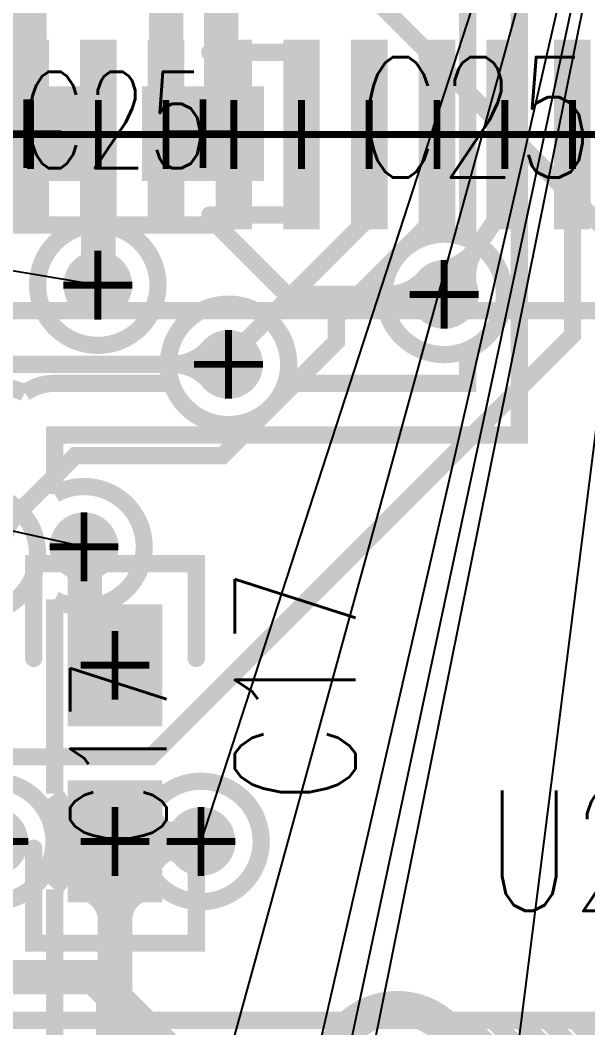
# Model space of a CAD drawing. Extents: x -4539 to 5978, y -4736 to 3041.
# Drawn here: x 2217.4 to 2382.4, y 840.3 to 1133 of the extents above; entities that cross this region are included whole.
import ezdxf
from ezdxf.enums import TextEntityAlignment as Align

# ---------------------------------------------------------------- set-up
doc = ezdxf.new("R2010")
doc.units = 0
for name, pattern in [('SIG_173', [2, 1, 1]), ('SIG_18', [2, 1, 1]), ('SIG_192', [2, 1, 1]), ('SIG_195', [2, 1, 1]), ('SIG_196', [2, 1, 1]), ('SIG_24', [2, 1, 1]), ('SIG_25', [2, 1, 1]), ('SIG_26', [2, 1, 1]), ('SIG_27', [2, 1, 1])]:
    doc.linetypes.add(name, pattern=pattern)
doc.layers.get('0').update_dxf_attribs({"color": 254, "linetype": 'CONTINUOUS'})
for name, color, linetype in [('DRIL_NPLTE_THRU_01', 16, 'CONTINUOUS'), ('DRIL_NPLTE_THRU_02', 2, 'CONTINUOUS'), ('DRIL_NPLTE_THRU_03', 34, 'CONTINUOUS'), ('DRIL_NPLTE_THRU_04', 96, 'CONTINUOUS'), ('DRIL_NPLTE_THRU_05', 6, 'CONTINUOUS'), ('DRIL_NPLTE_THRU_06', 176, 'CONTINUOUS'), ('DRIL_PLTE_THRU_01', 16, 'CONTINUOUS'), ('DRIL_PLTE_THRU_02', 2, 'CONTINUOUS'), ('DRIL_PLTE_THRU_03', 34, 'CONTINUOUS'), ('DRIL_PLTE_THRU_04', 96, 'CONTINUOUS'), ('DRIL_PLTE_THRU_05', 6, 'CONTINUOUS'), ('DRIL_PLTE_THRU_06', 176, 'CONTINUOUS'), ('DRIL_SYMBOL', 254, 'CONTINUOUS'), ('LINK_00', 254, 'CONTINUOUS'), ('PADS_BOT', 5, 'CONTINUOUS'), ('PADS_INNER', 1, 'CONTINUOUS'), ('PADS_TOP', 1, 'CONTINUOUS'), ('PART_BOT_2DLINE_00', 4, 'CONTINUOUS'), ('PART_NAME_01', 6, 'CONTINUOUS'), ('PART_NAME_27', 3, 'CONTINUOUS'), ('PART_TOP_2DLINE_00', 6, 'CONTINUOUS'), ('PART_TOP_2DLINE_01', 6, 'CONTINUOUS'), ('POUR_OUTLINE_05', 216, 'CONTINUOUS'), ('POUR_VIATHERM_02', 56, 'CONTINUOUS'), ('POUR_VIATHERM_05', 216, 'CONTINUOUS'), ('POUR_VOID_02', 56, 'CONTINUOUS'), ('POUR_VOID_05', 216, 'CONTINUOUS'), ('TEAR_01', 1, 'CONTINUOUS'), ('TEAR_03', 43, 'CONTINUOUS'), ('TEAR_06', 5, 'CONTINUOUS'), ('TRACE_01', 1, 'CONTINUOUS'), ('TRACE_03', 43, 'CONTINUOUS'), ('TRACE_06', 5, 'CONTINUOUS'), ('VIAPTS', 1, 'CONTINUOUS')]:
    doc.layers.add(name, color=color, linetype=linetype)
doc.styles.add('W4', font='simplex', dxfattribs={"width": 0.75})
doc.styles.add('W5', font='simplex', dxfattribs={"width": 0.75})

# ---------------------------------------------------------------- blocks, each defined once
blk = doc.blocks.new('POUR_VOID_448')
at = {"layer": 'POUR_VOID_02', "const_width": 5}
blk.add_lwpolyline([(-3977.5, -5444, 1), (-3942.5, -5444, 1)], format="xyb", close=True, dxfattribs=at)
blk = doc.blocks.new('POUR_VOID_447')
at = {"layer": 'POUR_VOID_02', "const_width": 5}
blk.add_lwpolyline([(-4012.5, -5522, 1), (-3977.5, -5522, 1)], format="xyb", close=True, dxfattribs=at)
blk = doc.blocks.new('POUR_VOID_446')
at = {"layer": 'POUR_VOID_02', "const_width": 5}
blk.add_lwpolyline([(-4007.72, -5605.59, 1), (-3972.72, -5605.59, 1)], format="xyb", close=True, dxfattribs=at)
blk = doc.blocks.new('POUR_VOID_444')
at = {"layer": 'POUR_VOID_02', "const_width": 5}
blk.add_lwpolyline([(-3939.5, -5467, 1), (-3904.5, -5467, 1)], format="xyb", close=True, dxfattribs=at)
blk = doc.blocks.new('POUR_VOID_443')
at = {"layer": 'POUR_VOID_02', "const_width": 5}
blk.add_lwpolyline([(-3947.5, -5605.59, 1), (-3912.5, -5605.59, 1)], format="xyb", close=True, dxfattribs=at)
blk = doc.blocks.new('POUR_VOID_434')
at = {"layer": 'POUR_VOID_02', "const_width": 5}
blk.add_lwpolyline([(-3876.82, -5446.68, 1), (-3841.82, -5446.68, 1)], format="xyb", close=True, dxfattribs=at)
blk = doc.blocks.new('POUR_VOID_433')
at = {"layer": 'POUR_VOID_02', "const_width": 5}
blk.add_lwpolyline([(-3890.5, -5674, 1), (-3855.5, -5674, 1)], format="xyb", close=True, dxfattribs=at)
blk = doc.blocks.new('POUR_OUTLINE_418')
for name in ['POUR_VOID_448', 'POUR_VOID_434', 'POUR_VOID_444', 'POUR_VOID_447', 'POUR_VOID_446', 'POUR_VOID_443', 'POUR_VOID_433']:
    blk.add_blockref(name, (0, 0))
blk = doc.blocks.new('POUR_VIATHERM_848')
at = {"layer": 'POUR_VIATHERM_02'}
for points in [[(-3964, -5510), (-3964, -5510)], [(-3974, -5520), (-3974, -5520)], [(-3954, -5520), (-3954, -5520)], [(-3964, -5530), (-3964, -5530)]]:
    blk.add_lwpolyline(points, dxfattribs=at)
blk = doc.blocks.new('POUR_HEADER_0')
for name in ['POUR_OUTLINE_418', 'POUR_VIATHERM_848']:
    blk.add_blockref(name, (6185, 6485))
blk = doc.blocks.new('POUR_VOID_159')
at = {"layer": 'POUR_VOID_05', "const_width": 5}
blk.add_lwpolyline([(-3895.5, -5674, 1), (-3850.5, -5674, 1)], format="xyb", close=True, dxfattribs=at)
blk = doc.blocks.new('POUR_OUTLINE_151')
at = {"layer": 'POUR_OUTLINE_05', "const_width": 5}
blk.add_lwpolyline([(-3692.5, -6127.5), (-3692.5, -4987.5), (-3837.5, -4987.5), (-3837.5, -5092.49, -11.348875), (-3837.5, -5117.51), (-3837.5, -5487.5), (-3972.5, -5487.5), (-3972.5, -5504.7, -1.69966), (-3972.5, -5535.3), (-3972.5, -5591.73, -0.344729), (-3972.5, -5619.46), (-3972.5, -5765.7, -0.325634), (-3972.5, -5786.3), (-3972.5, -5851.16, -0.111082), (-3972.5, -5858.84), (-3972.5, -5941.68, -1.154699), (-3972.5, -5976.32), (-3972.5, -6127.5), (-3957.48, -6127.5, -0.866027), (-3922.84, -6127.5)], format="xyb", close=True, dxfattribs=at)
blk.add_blockref('POUR_VOID_159', (0, 0))
blk = doc.blocks.new('POUR_VIATHERM_396')
at = {"layer": 'POUR_VIATHERM_05'}
for points in [[(-3930, -5595.59), (-3930, -5595.59)], [(-3940, -5605.59), (-3940, -5605.59)], [(-3920, -5605.59), (-3920, -5605.59)], [(-3930, -5615.59), (-3930, -5615.59)]]:
    blk.add_lwpolyline(points, dxfattribs=at)
blk = doc.blocks.new('POUR_HEADER_2')
for name in ['POUR_OUTLINE_151', 'POUR_VIATHERM_396']:
    blk.add_blockref(name, (3840, 4990))
blk = doc.blocks.new('POUR_VOID_187')
at = {"layer": 'POUR_VOID_05', "const_width": 5}
blk.add_lwpolyline([(-4312.89, -5488.72, -0.414214), (-4297.89, -5473.72), (-4119.84, -5473.72, -0.554043), (-4090.16, -5473.72), (-4089.29, -5473.72, -2.985255), (-4068.21, -5473.72), (-3987.93, -5473.72, -0.116345), (-3981.23, -5475.3, -0.156543), (-3972.5, -5472.5), (-3938.61, -5472.5, -1.384413), (-3905.39, -5472.5), (-3852.5, -5472.5), (-3852.5, -5462.8, -1.508829), (-3852.5, -5430.56), (-3852.5, -5117.51, -11.347787), (-3852.5, -5092.49), (-3852.5, -4987.5, -0.414214), (-3837.5, -4972.5), (-3692.5, -4972.5, -0.414214), (-3677.5, -4987.5), (-3677.5, -6127.5, -0.414214)], format="xyb", dxfattribs=at)
blk = doc.blocks.new('POUR_OUTLINE_162')
blk.add_blockref('POUR_VOID_187', (0, 0))
blk = doc.blocks.new('POUR_VIATHERM_403')
at = {"layer": 'POUR_VIATHERM_05'}
for points in [[(-3960, -5434), (-3960, -5434)], [(-3970, -5444), (-3970, -5444)], [(-3950, -5444), (-3950, -5444)], [(-3960, -5454), (-3960, -5454)]]:
    blk.add_lwpolyline(points, dxfattribs=at)
blk = doc.blocks.new('POUR_HEADER_3')
for name in ['POUR_OUTLINE_162', 'POUR_VIATHERM_403']:
    blk.add_blockref(name, (6185, 6485))
blk = doc.blocks.new('SMOOTH_5')
at = {"const_width": 2.5}
blk.add_lwpolyline([(-1.25, 0, 1), (1.25, 0, 1)], format="xyb", close=True, dxfattribs=at)
blk = doc.blocks.new('PART_BODY_TOP_1')
at = {"layer": 'PART_TOP_2DLINE_01', "const_width": 5}
for points in [[(-27.56, 23.62), (-55.12, 23.62), (-55.12, -23.62), (-27.56, -23.62)], [(27.56, -23.62), (55.12, -23.62), (55.12, 23.62), (27.56, 23.62)]]:
    blk.add_lwpolyline(points, dxfattribs=at)
at = {"layer": 'PART_TOP_2DLINE_01'}
for p in [(-55.12, 23.62), (-27.56, 23.62), (27.56, 23.62), (55.12, 23.62), (-55.12, -23.62), (-27.56, -23.62), (27.56, -23.62), (55.12, -23.62)]:
    blk.add_blockref('SMOOTH_5', p, dxfattribs=at)
blk = doc.blocks.new('DRIL_SYMBOL_0')
at = {"layer": 'DRIL_SYMBOL', "const_width": 2}
for points in [[(0, -10), (0, 10)], [(-10, 0), (10, 0)]]:
    blk.add_lwpolyline(points, dxfattribs=at)
blk = doc.blocks.new('DRIL_HOLE_0')
blk.add_lwpolyline([(0, 0, 1), (0, 0, 1)], format="xyb", close=True)
blk.add_blockref('DRIL_SYMBOL_0', (0, 0))
blk = doc.blocks.new('PAD_0')
blk.add_lwpolyline([(0, 0), (0, 0)])
blk = doc.blocks.new('PAD_1')
at = {"const_width": 27.56}
blk.add_lwpolyline([(-17.72, 0), (17.72, 0)], dxfattribs=at)
blk = doc.blocks.new('STK_TOP_4')
at = {"layer": 'DRIL_NPLTE_THRU_01'}
blk.add_blockref('DRIL_HOLE_0', (0, 0), dxfattribs=at)
at = {"layer": 'DRIL_NPLTE_THRU_02'}
blk.add_blockref('DRIL_HOLE_0', (0, 0), dxfattribs=at)
at = {"layer": 'DRIL_NPLTE_THRU_03'}
blk.add_blockref('DRIL_HOLE_0', (0, 0), dxfattribs=at)
at = {"layer": 'DRIL_NPLTE_THRU_04'}
blk.add_blockref('DRIL_HOLE_0', (0, 0), dxfattribs=at)
at = {"layer": 'DRIL_NPLTE_THRU_05'}
blk.add_blockref('DRIL_HOLE_0', (0, 0), dxfattribs=at)
at = {"layer": 'DRIL_NPLTE_THRU_06'}
blk.add_blockref('DRIL_HOLE_0', (0, 0), dxfattribs=at)
at = {"layer": 'PADS_BOT'}
blk.add_blockref('PAD_0', (0, 0), dxfattribs=at)
at = {"layer": 'PADS_INNER'}
blk.add_blockref('PAD_0', (0, 0), dxfattribs=at)
at = {"layer": 'PADS_TOP'}
blk.add_blockref('PAD_1', (0, 0), dxfattribs=at)
blk = doc.blocks.new('SYM_TOP_3')
for name, p in [('PART_BODY_TOP_1', (0, 0)), ('STK_TOP_4', (-25.59, 0)), ('STK_TOP_4', (25.59, 0))]:
    blk.add_blockref(name, p)
blk = doc.blocks.new('PART_TOP_8')
blk.add_blockref('SYM_TOP_3', (0, 0))
at = {"layer": 'PART_NAME_01', "style": 'W5', "width": 0.75}
blk.add_text('C17', height=35, dxfattribs=at).set_placement((19.65, -52.37), align=Align.MIDDLE_CENTER)
at = {"layer": 'PART_NAME_27', "style": 'W4', "width": 0.75}
blk.add_text('C17', height=28, dxfattribs=at).set_placement((0, -15), align=Align.CENTER)
blk = doc.blocks.new('PART_TOP_17')
blk.add_blockref('SYM_TOP_3', (0, 0))
at = {"layer": 'PART_NAME_01', "style": 'W5', "width": 0.75}
blk.add_text('C25', height=35, dxfattribs=at).set_placement((104.95, 4.73), align=Align.MIDDLE_CENTER)
at = {"layer": 'PART_NAME_27', "style": 'W4', "width": 0.75}
blk.add_text('C25', height=28, dxfattribs=at).set_placement((0, -10), align=Align.CENTER)
blk = doc.blocks.new('PART_BODY_TOP_7')
at = {"layer": 'PART_TOP_2DLINE_00', "const_width": 5}
blk.add_lwpolyline([(-157.48, -236.22), (-157.48, 236.22), (157.48, 236.22), (157.48, -236.22)], close=True, dxfattribs=at)
for points in [[(-157.48, 196.85), (-118.11, 236.22)], [(-125.98, 236.22), (-157.48, 204.72)], [(-157.48, 212.6), (-133.86, 236.22)], [(-141.73, 236.22), (-157.48, 220.47)], [(-157.48, 228.35), (-151.57, 234.25)]]:
    blk.add_lwpolyline(points, dxfattribs=at)
at = {"layer": 'PART_TOP_2DLINE_00'}
for p in [(-157.48, 228.35), (-157.48, 220.47), (-157.48, 212.6), (-157.48, 204.72), (-157.48, 196.85)]:
    blk.add_blockref('SMOOTH_5', p, dxfattribs=at)
blk = doc.blocks.new('SYM_TOP_9')
blk.add_blockref('PART_BODY_TOP_7', (0, 0))
blk = doc.blocks.new('PART_TOP_34')
blk.add_blockref('SYM_TOP_9', (0, 0))
at = {"layer": 'PART_NAME_01', "style": 'W5', "width": 0.75}
blk.add_text('U2', height=35, rotation=-270, dxfattribs=at).set_placement((-189.22, 203))
blk = doc.blocks.new('PART_BODY_BOT_9')
at = {"layer": 'PART_BOT_2DLINE_00', "const_width": 5}
blk.add_lwpolyline([(-338.58, 265.75), (-42.32, 265.75), (-42.32, 232.53), (42.32, 232.53), (42.32, 265.75), (338.58, 265.75), (338.58, -265.75), (-338.58, -265.75)], close=True, dxfattribs=at)
blk = doc.blocks.new('PAD_2')
blk.add_lwpolyline([(0, 0, 1), (0, 0, 1)], format="xyb", close=True)
blk = doc.blocks.new('PAD_12')
at = {"const_width": 10.63}
blk.add_lwpolyline([(-27.56, 0), (27.56, 0)], dxfattribs=at)
blk = doc.blocks.new('STK_BOT_15')
at = {"layer": 'DRIL_NPLTE_THRU_01'}
blk.add_blockref('DRIL_HOLE_0', (0, 0), dxfattribs=at)
at = {"layer": 'DRIL_NPLTE_THRU_02'}
blk.add_blockref('DRIL_HOLE_0', (0, 0), dxfattribs=at)
at = {"layer": 'DRIL_NPLTE_THRU_03'}
blk.add_blockref('DRIL_HOLE_0', (0, 0), dxfattribs=at)
at = {"layer": 'DRIL_NPLTE_THRU_04'}
blk.add_blockref('DRIL_HOLE_0', (0, 0), dxfattribs=at)
at = {"layer": 'DRIL_NPLTE_THRU_05'}
blk.add_blockref('DRIL_HOLE_0', (0, 0), dxfattribs=at)
at = {"layer": 'DRIL_NPLTE_THRU_06'}
blk.add_blockref('DRIL_HOLE_0', (0, 0), dxfattribs=at)
at = {"layer": 'PADS_BOT'}
blk.add_blockref('PAD_12', (0, 0), dxfattribs=at)
at = {"layer": 'PADS_INNER'}
blk.add_blockref('PAD_2', (0, 0), dxfattribs=at)
at = {"layer": 'PADS_TOP'}
blk.add_blockref('PAD_2', (0, 0), dxfattribs=at)
blk = doc.blocks.new('SYM_BOT_11')
for name, p in [('PART_BODY_BOT_9', (0, 0)), ('STK_BOT_15', (-389.76, 29.53)), ('STK_BOT_15', (-389.76, 9.84)), ('STK_BOT_15', (-389.76, -9.84)), ('STK_BOT_15', (-389.76, -29.53)), ('STK_BOT_15', (-389.76, -49.21)), ('STK_BOT_15', (-389.76, -68.9)), ('STK_BOT_15', (-389.76, -88.58)), ('STK_BOT_15', (-389.76, -108.27)), ('STK_BOT_15', (-389.76, -127.95))]:
    blk.add_blockref(name, p)
blk = doc.blocks.new('PART_BOT_37')
blk.add_blockref('SYM_BOT_11', (0, 0))
blk = doc.blocks.new('SMOOTH_10')
at = {"const_width": 5}
blk.add_lwpolyline([(-2.5, 0, 1), (2.5, 0, 1)], format="xyb", close=True, dxfattribs=at)
blk = doc.blocks.new('TEAR_2008008000084')
at = {"const_width": 10}
for points in [[(18.95, 0, -0.292603), (8.78, 6.51)], [(18.95, 0, 0.292602), (8.78, -6.51)]]:
    blk.add_lwpolyline(points, format="xyb", dxfattribs=at)
blk.add_lwpolyline([(18.95, 0), (8.78, 0)], dxfattribs=at)
for p in [(8.78, 6.51), (8.78, 0), (18.95, 0), (18.95, 0), (18.95, 0), (8.78, -6.51)]:
    blk.add_blockref('SMOOTH_10', p)
blk = doc.blocks.new('TEAR_2008008000085')
at = {"const_width": 10}
for points in [[(-11, 0, 0.196262), (-4.14, 2.8)], [(-11, 0, -0.196262), (-4.14, -2.8)]]:
    blk.add_lwpolyline(points, format="xyb", dxfattribs=at)
for p in [(-4.14, 2.8), (-11, 0), (-11, 0), (-4.14, -2.8)]:
    blk.add_blockref('SMOOTH_10', p)
blk = doc.blocks.new('TRACE_204')
at = {"layer": 'TRACE_01', "linetype": 'SIG_18', "const_width": 10}
blk.add_lwpolyline([(2245, 894.41), (2270, 894.41)], dxfattribs=at)
at = {"layer": 'TEAR_01'}
for name, p in [('TEAR_2008008000084', (2245, 894.41)), ('TEAR_2008008000085', (2270, 894.41))]:
    blk.add_blockref(name, p, dxfattribs=at)
at = {"layer": 'TRACE_01'}
for p in [(2245, 894.41), (2270, 894.41)]:
    blk.add_blockref('SMOOTH_10', p, dxfattribs=at)
blk = doc.blocks.new('TEAR_2008008000086')
at = {"const_width": 10}
for points in [[(0, 6.32, -0.196261), (-1.61, 2.38)], [(0, 6.32, 0.196261), (1.61, 2.38)]]:
    blk.add_lwpolyline(points, format="xyb", dxfattribs=at)
for p in [(0, 6.32), (0, 6.32), (-1.61, 2.38), (1.61, 2.38)]:
    blk.add_blockref('SMOOTH_10', p)
blk = doc.blocks.new('TEAR_2008008000087')
at = {"const_width": 10}
for points in [[(0, -22.89, 0.311669), (-7.02, -12.72)], [(0, -22.89, -0.311669), (7.02, -12.72)]]:
    blk.add_lwpolyline(points, format="xyb", dxfattribs=at)
blk.add_lwpolyline([(0, -22.89), (0, -12.72)], dxfattribs=at)
for p in [(-7.02, -12.72), (0, -12.72), (7.02, -12.72), (0, -22.89), (0, -22.89), (0, -22.89)]:
    blk.add_blockref('SMOOTH_10', p)
blk = doc.blocks.new('TRACE_902')
at = {"layer": 'TRACE_01', "linetype": 'SIG_18', "const_width": 10}
blk.add_lwpolyline([(2244.49, 810.98), (2244.49, 847.52), (2245, 848.03), (2245, 894.41)], dxfattribs=at)
at = {"layer": 'TEAR_01'}
for name, p in [('TEAR_2008008000087', (2245, 894.41)), ('TEAR_2008008000086', (2244.49, 810.98))]:
    blk.add_blockref(name, p, dxfattribs=at)
at = {"layer": 'TRACE_01'}
for p in [(2245, 894.41), (2244.49, 847.52), (2245, 848.03), (2244.49, 810.98)]:
    blk.add_blockref('SMOOTH_10', p, dxfattribs=at)
blk = doc.blocks.new('TEAR_2008008000119')
at = {"const_width": 5}
for points in [[(-16.5, 0, 0.196262), (-6.21, 4.2)], [(-16.5, 0, 0.067729), (-7.4, 1.24)], [(-16.5, 0, -0.196262), (-6.21, -4.2)], [(-16.5, 0, -0.067729), (-7.4, -1.24)]]:
    blk.add_lwpolyline(points, format="xyb", dxfattribs=at)
for p in [(-6.21, 4.2), (-7.4, 1.24), (-16.5, 0), (-16.5, 0), (-16.5, 0), (-16.5, 0), (-7.4, -1.24), (-6.21, -4.2)]:
    blk.add_blockref('SMOOTH_5', p)
blk = doc.blocks.new('TRACE_1830')
at = {"layer": 'TRACE_01', "linetype": 'SIG_24', "const_width": 5}
blk.add_lwpolyline([(1478.72, 1003.94), (1478.72, 1021.79), (1529.61, 1072.68), (1571.53, 1072.68), (1580.49, 1063.72), (1702.63, 1063.72), (1706.67, 1067.77), (2193.39, 1067.77), (2199.12, 1073.5), (2274.62, 1073.5), (2294.81, 1053.32), (2340.68, 1053.32)], dxfattribs=at)
at = {"layer": 'TEAR_01'}
blk.add_blockref('TEAR_2008008000119', (2340.68, 1053.32), dxfattribs=at)
at = {"layer": 'TRACE_01'}
for p in [(2274.62, 1073.5), (2294.81, 1053.32), (2340.68, 1053.32)]:
    blk.add_blockref('SMOOTH_5', p, dxfattribs=at)
blk = doc.blocks.new('TEAR_2008008000120')
at = {"const_width": 5}
for points in [[(9.38, 13.58, -0.196262), (0.08, 7.5)], [(9.38, 13.58, -0.067729), (3.18, 6.79)], [(9.38, 13.58, 0.067729), (5.22, 5.38)], [(9.38, 13.58, 0.196262), (6.99, 2.73)]]:
    blk.add_lwpolyline(points, format="xyb", dxfattribs=at)
for p in [(9.38, 13.58), (9.38, 13.58), (9.38, 13.58), (9.38, 13.58), (0.08, 7.5), (3.18, 6.79), (5.22, 5.38), (6.99, 2.73)]:
    blk.add_blockref('SMOOTH_5', p)
blk = doc.blocks.new('TRACE_1000')
at = {"layer": 'TRACE_06', "linetype": 'SIG_24', "const_width": 5}
blk.add_lwpolyline([(2340.68, 1053.32), (2358.27, 1078.78), (2358.27, 1099.76)], dxfattribs=at)
at = {"layer": 'TEAR_06'}
blk.add_blockref('TEAR_2008008000120', (2340.68, 1053.32), dxfattribs=at)
at = {"layer": 'TRACE_06'}
for p in [(2358.27, 1099.76), (2358.27, 1078.78), (2340.68, 1053.32)]:
    blk.add_blockref('SMOOTH_5', p, dxfattribs=at)
blk = doc.blocks.new('TEAR_2008008000122')
at = {"const_width": 5}
for points in [[(-16.5, 0, 0.196262), (-6.21, 4.2)], [(-16.5, 0, 0.067729), (-7.4, 1.24)], [(-16.5, 0, -0.196262), (-6.21, -4.2)], [(-16.5, 0, -0.067729), (-7.4, -1.24)]]:
    blk.add_lwpolyline(points, format="xyb", dxfattribs=at)
for p in [(-6.21, 4.2), (-7.4, 1.24), (-16.5, 0), (-16.5, 0), (-16.5, 0), (-16.5, 0), (-7.4, -1.24), (-6.21, -4.2)]:
    blk.add_blockref('SMOOTH_5', p)
blk = doc.blocks.new('TRACE_392')
at = {"layer": 'TRACE_01', "linetype": 'SIG_25', "const_width": 5}
blk.add_lwpolyline([(1614.17, 1003.94), (1632.52, 1007.44), (1668.8, 1043.72), (1710.91, 1043.72), (1714.22, 1047.03), (2089.72, 1047.03), (2114, 1022.75), (2188.87, 1022.75), (2199.12, 1033), (2278, 1033)], dxfattribs=at)
at = {"layer": 'TEAR_01'}
blk.add_blockref('TEAR_2008008000122', (2278, 1033), dxfattribs=at)
at = {"layer": 'TRACE_01'}
blk.add_blockref('SMOOTH_5', (2278, 1033), dxfattribs=at)
blk = doc.blocks.new('TEAR_2008008000123')
at = {"const_width": 5}
for points in [[(16.5, 0, -0.196262), (6.21, 4.2)], [(16.5, 0, -0.067729), (7.4, 1.24)], [(16.5, 0, 0.196262), (6.21, -4.2)], [(16.5, 0, 0.067729), (7.4, -1.24)]]:
    blk.add_lwpolyline(points, format="xyb", dxfattribs=at)
for p in [(6.21, 4.2), (7.4, 1.24), (7.4, -1.24), (16.5, 0), (16.5, 0), (16.5, 0), (16.5, 0), (6.21, -4.2)]:
    blk.add_blockref('SMOOTH_5', p)
blk = doc.blocks.new('TRACE_578')
at = {"layer": 'TRACE_06', "linetype": 'SIG_26', "const_width": 5}
blk.add_lwpolyline([(2144, 919), (2231.11, 919), (2231.12, 919.01), (2255.48, 919.01), (2377.95, 1041.48), (2377.95, 1099.76)], dxfattribs=at)
at = {"layer": 'TEAR_06'}
blk.add_blockref('TEAR_2008008000123', (2144, 919), dxfattribs=at)
at = {"layer": 'TRACE_06'}
for p in [(2377.95, 1099.76), (2377.95, 1041.48), (2144, 919), (2231.11, 919), (2231.12, 919.01), (2255.48, 919.01)]:
    blk.add_blockref('SMOOTH_5', p, dxfattribs=at)
blk = doc.blocks.new('TEAR_2008008000128')
at = {"const_width": 5}
for points in [[(11.67, 11.67, -0.196262), (1.42, 7.36)], [(11.67, 11.67, -0.067729), (4.35, 6.11)], [(11.67, 11.67, 0.067729), (6.11, 4.35)], [(11.67, 11.67, 0.196262), (7.36, 1.42)]]:
    blk.add_lwpolyline(points, format="xyb", dxfattribs=at)
for p in [(11.67, 11.67), (11.67, 11.67), (11.67, 11.67), (11.67, 11.67), (1.42, 7.36), (4.35, 6.11), (6.11, 4.35), (7.36, 1.42)]:
    blk.add_blockref('SMOOTH_5', p)
blk = doc.blocks.new('TRACE_422')
at = {"layer": 'TRACE_06', "linetype": 'SIG_27', "const_width": 5}
blk.add_lwpolyline([(2205, 978), (2233.5, 1006.5), (2276.25, 1006.5), (2309.34, 1039.59), (2309.34, 1046.73), (2338.58, 1075.97), (2338.58, 1099.76)], dxfattribs=at)
at = {"layer": 'TEAR_06'}
blk.add_blockref('TEAR_2008008000128', (2205, 978), dxfattribs=at)
at = {"layer": 'TRACE_06'}
for p in [(2338.58, 1099.76), (2338.58, 1075.97), (2309.34, 1046.73), (2309.34, 1039.59), (2233.5, 1006.5), (2276.25, 1006.5), (2205, 978)]:
    blk.add_blockref('SMOOTH_5', p, dxfattribs=at)
blk = doc.blocks.new('TRACE_1542')
at = {"layer": 'TRACE_03', "linetype": 'SIG_192', "const_width": 5}
blk.add_lwpolyline([(970.38, 1217.58), (1204.85, 1217.58), (1218.06, 1230.78), (2228.81, 1230.78), (2433.5, 1026.09), (2433.5, 473)], dxfattribs=at)
blk = doc.blocks.new('TEAR_2008008001146')
at = {"const_width": 10}
for points in [[(11, 0, -0.196262), (4.14, 2.8)], [(11, 0, 0.196262), (4.14, -2.8)]]:
    blk.add_lwpolyline(points, format="xyb", dxfattribs=at)
for p in [(4.14, 2.8), (11, 0), (11, 0), (4.14, -2.8)]:
    blk.add_blockref('SMOOTH_10', p)
blk = doc.blocks.new('TEAR_2008008001147')
at = {"const_width": 10}
for points in [[(-11, 0, 0.196262), (-4.14, 2.8)], [(-11, 0, -0.196262), (-4.14, -2.8)]]:
    blk.add_lwpolyline(points, format="xyb", dxfattribs=at)
for p in [(-4.14, 2.8), (-11, 0), (-11, 0), (-4.14, -2.8)]:
    blk.add_blockref('SMOOTH_10', p)
blk = doc.blocks.new('TRACE_912')
at = {"layer": 'TRACE_03', "linetype": 'SIG_195', "const_width": 10}
blk.add_lwpolyline([(2180, 855), (2239, 855), (2268, 826), (2327, 826)], dxfattribs=at)
at = {"layer": 'TEAR_03'}
for name, p in [('TEAR_2008008001146', (2180, 855)), ('TEAR_2008008001147', (2327, 826))]:
    blk.add_blockref(name, p, dxfattribs=at)
at = {"layer": 'TRACE_03'}
for p in [(2180, 855), (2239, 855), (2268, 826), (2327, 826)]:
    blk.add_blockref('SMOOTH_10', p, dxfattribs=at)
blk = doc.blocks.new('TEAR_2008008001211')
at = {"const_width": 10}
for points in [[(0, -11, 0.196262), (-2.8, -4.14)], [(0, -11, -0.196262), (2.8, -4.14)]]:
    blk.add_lwpolyline(points, format="xyb", dxfattribs=at)
for p in [(-2.8, -4.14), (2.8, -4.14), (0, -11), (0, -11)]:
    blk.add_blockref('SMOOTH_10', p)
blk = doc.blocks.new('TRACE_226')
at = {"layer": 'TRACE_01', "linetype": 'SIG_196', "const_width": 10}
blk.add_lwpolyline([(2219.41, 1100), (2220.16, 1100), (2220.16, 1160)], dxfattribs=at)
at = {"layer": 'TEAR_01'}
blk.add_blockref('TEAR_2008008001211', (2220.16, 1160), dxfattribs=at)
at = {"layer": 'TRACE_01'}
for p in [(2220.16, 1160), (2219.41, 1100), (2220.16, 1100)]:
    blk.add_blockref('SMOOTH_10', p, dxfattribs=at)
blk = doc.blocks.new('DRIL_SYMBOL_7')
at = {"layer": 'DRIL_SYMBOL', "const_width": 2}
for points in [[(0, -10), (0, 10)], [(-10, 0), (10, 0)]]:
    blk.add_lwpolyline(points, dxfattribs=at)
blk = doc.blocks.new('DRIL_HOLE_7')
at = {"const_width": 3.5}
blk.add_lwpolyline([(-1.75, 0, 1), (1.75, 0, 1)], format="xyb", close=True, dxfattribs=at)
blk.add_blockref('DRIL_SYMBOL_7', (0, 0))
blk = doc.blocks.new('PAD_15')
at = {"const_width": 10}
blk.add_lwpolyline([(0, -5, 1), (0, 5, 1)], format="xyb", close=True, dxfattribs=at)
blk = doc.blocks.new('STK_TOP_26')
at = {"layer": 'DRIL_PLTE_THRU_01'}
blk.add_blockref('DRIL_HOLE_7', (0, 0), dxfattribs=at)
at = {"layer": 'DRIL_PLTE_THRU_02'}
blk.add_blockref('DRIL_HOLE_7', (0, 0), dxfattribs=at)
at = {"layer": 'DRIL_PLTE_THRU_03'}
blk.add_blockref('DRIL_HOLE_7', (0, 0), dxfattribs=at)
at = {"layer": 'DRIL_PLTE_THRU_04'}
blk.add_blockref('DRIL_HOLE_7', (0, 0), dxfattribs=at)
at = {"layer": 'DRIL_PLTE_THRU_05'}
blk.add_blockref('DRIL_HOLE_7', (0, 0), dxfattribs=at)
at = {"layer": 'DRIL_PLTE_THRU_06'}
blk.add_blockref('DRIL_HOLE_7', (0, 0), dxfattribs=at)
at = {"layer": 'PADS_BOT'}
blk.add_blockref('PAD_15', (0, 0), dxfattribs=at)
at = {"layer": 'PADS_INNER'}
blk.add_blockref('PAD_15', (0, 0), dxfattribs=at)
at = {"layer": 'PADS_TOP'}
blk.add_blockref('PAD_15', (0, 0), dxfattribs=at)
blk = doc.blocks.new('SYM_TOP_2')
blk.add_blockref('STK_TOP_26', (0, 0))

msp = doc.modelspace()

# ---------------------------------------------------------------- linework, layer by layer
at = {"layer": 'LINK_00', "linetype": 'SIG_196'}
msp.add_line((2240, 1056), (166.14, 1400), dxfattribs=at)
at = {"layer": 'LINK_00', "linetype": 'SIG_173'}
msp.add_line((2236, 980), (322.05, 1400), dxfattribs=at)
at = {"layer": 'LINK_00', "linetype": 'SIG_18'}
for p, q in [((2245, 515), (2432.95, 1395)), ((2432.95, 1395), (2248.36, 724)), ((2432.95, 1395), (2260, 642)), ((2432.95, 1395), (2261, 541)), ((2270, 894.41), (2432.95, 1395)), ((2321.21, 510.79), (2432.95, 1395))]:
    msp.add_line(p, q, dxfattribs=at)
at = {"layer": 'TRACE_01', "linetype": 'SIG_173', "const_width": 10}
for points in [[(2270.59, 1100), (2275.89, 1100), (2275.89, 1155), (2279.84, 1155)], [(2236, 980), (2236.22, 980), (2236.22, 945.59), (2245, 945.59)]]:
    msp.add_lwpolyline(points, dxfattribs=at)
at = {"layer": 'TRACE_06', "linetype": 'SIG_173', "const_width": 10}
msp.add_lwpolyline([(2259.84, 1099.76), (2259.84, 1138.32), (2278.18, 1156.66), (2279.84, 1155)], dxfattribs=at)
at = {"layer": 'TRACE_06', "linetype": 'SIG_196', "const_width": 10}
msp.add_lwpolyline([(2240, 1056), (2240.16, 1056), (2240.16, 1099.76)], dxfattribs=at)
at = {"layer": 'TRACE_06', "linetype": 'SIG_25', "const_width": 5}
for points in [[(2277.09, 1033.91), (2319.8, 1076.61), (2319.8, 1099.76)], [(2318.9, 1099.76), (2319.8, 1099.76)], [(2277.09, 1033.91), (2278, 1033)]]:
    msp.add_lwpolyline(points, dxfattribs=at)

# ---------------------------------------------------------------- block references
at = {"linetype": 'SIG_173'}
msp.add_blockref('POUR_HEADER_0', (15, 15), dxfattribs=at)
at = {"linetype": 'SIG_196'}
msp.add_blockref('POUR_HEADER_3', (15, 15), dxfattribs=at)
at = {"linetype": 'SIG_18'}
msp.add_blockref('POUR_HEADER_2', (2360, 1510), dxfattribs=at)
for name, p in [('TRACE_1542', (0, 0)), ('TRACE_226', (0, 0)), ('PART_TOP_17', (2245, 1100)), ('TRACE_578', (0, 0)), ('TRACE_422', (0, 0)), ('TRACE_1000', (0, 0)), ('TRACE_1830', (0, 0)), ('TRACE_392', (0, 0)), ('TRACE_204', (0, 0)), ('TRACE_902', (0, 0)), ('TRACE_912', (0, 0))]:
    msp.add_blockref(name, p)
at = {"xscale": -1, "rotation": -270}
msp.add_blockref('PART_BOT_37', (2250, 710), dxfattribs=at)
for name, p, rotation in [('PART_TOP_8', (2245, 920), 90), ('PART_TOP_34', (2150, 685), 270)]:
    msp.add_blockref(name, p, dxfattribs=dict(rotation=rotation))
at = {"layer": 'TRACE_01'}
for p in [(2270.59, 1100), (2275.89, 1100), (2236, 980), (2236.22, 980), (2236.22, 945.59), (2245, 945.59)]:
    msp.add_blockref('SMOOTH_10', p, dxfattribs=at)
at = {"layer": 'TRACE_06'}
for name, p in [('SMOOTH_10', (2240.16, 1099.76)), ('SMOOTH_10', (2259.84, 1099.76)), ('SMOOTH_5', (2318.9, 1099.76)), ('SMOOTH_5', (2319.8, 1099.76)), ('SMOOTH_5', (2319.8, 1099.76)), ('SMOOTH_5', (2319.8, 1076.61)), ('SMOOTH_10', (2240, 1056)), ('SMOOTH_10', (2240.16, 1056)), ('SMOOTH_5', (2277.09, 1033.91)), ('SMOOTH_5', (2277.09, 1033.91)), ('SMOOTH_5', (2278, 1033))]:
    msp.add_blockref(name, p, dxfattribs=at)
at = {"layer": 'VIAPTS', "linetype": 'SIG_196'}
msp.add_blockref('SYM_TOP_2', (2240, 1056), dxfattribs=at)
at = {"layer": 'VIAPTS', "linetype": 'SIG_24'}
msp.add_blockref('SYM_TOP_2', (2340.68, 1053.32), dxfattribs=at)
at = {"layer": 'VIAPTS', "linetype": 'SIG_25'}
msp.add_blockref('SYM_TOP_2', (2278, 1033), dxfattribs=at)
at = {"layer": 'VIAPTS', "linetype": 'SIG_173'}
msp.add_blockref('SYM_TOP_2', (2236, 980), dxfattribs=at)
at = {"layer": 'VIAPTS', "linetype": 'SIG_195'}
msp.add_blockref('SYM_TOP_2', (2209.78, 894.41), dxfattribs=at)
at = {"layer": 'VIAPTS', "linetype": 'SIG_18'}
msp.add_blockref('SYM_TOP_2', (2270, 894.41), dxfattribs=at)

doc.saveas('drawing.dxf')
